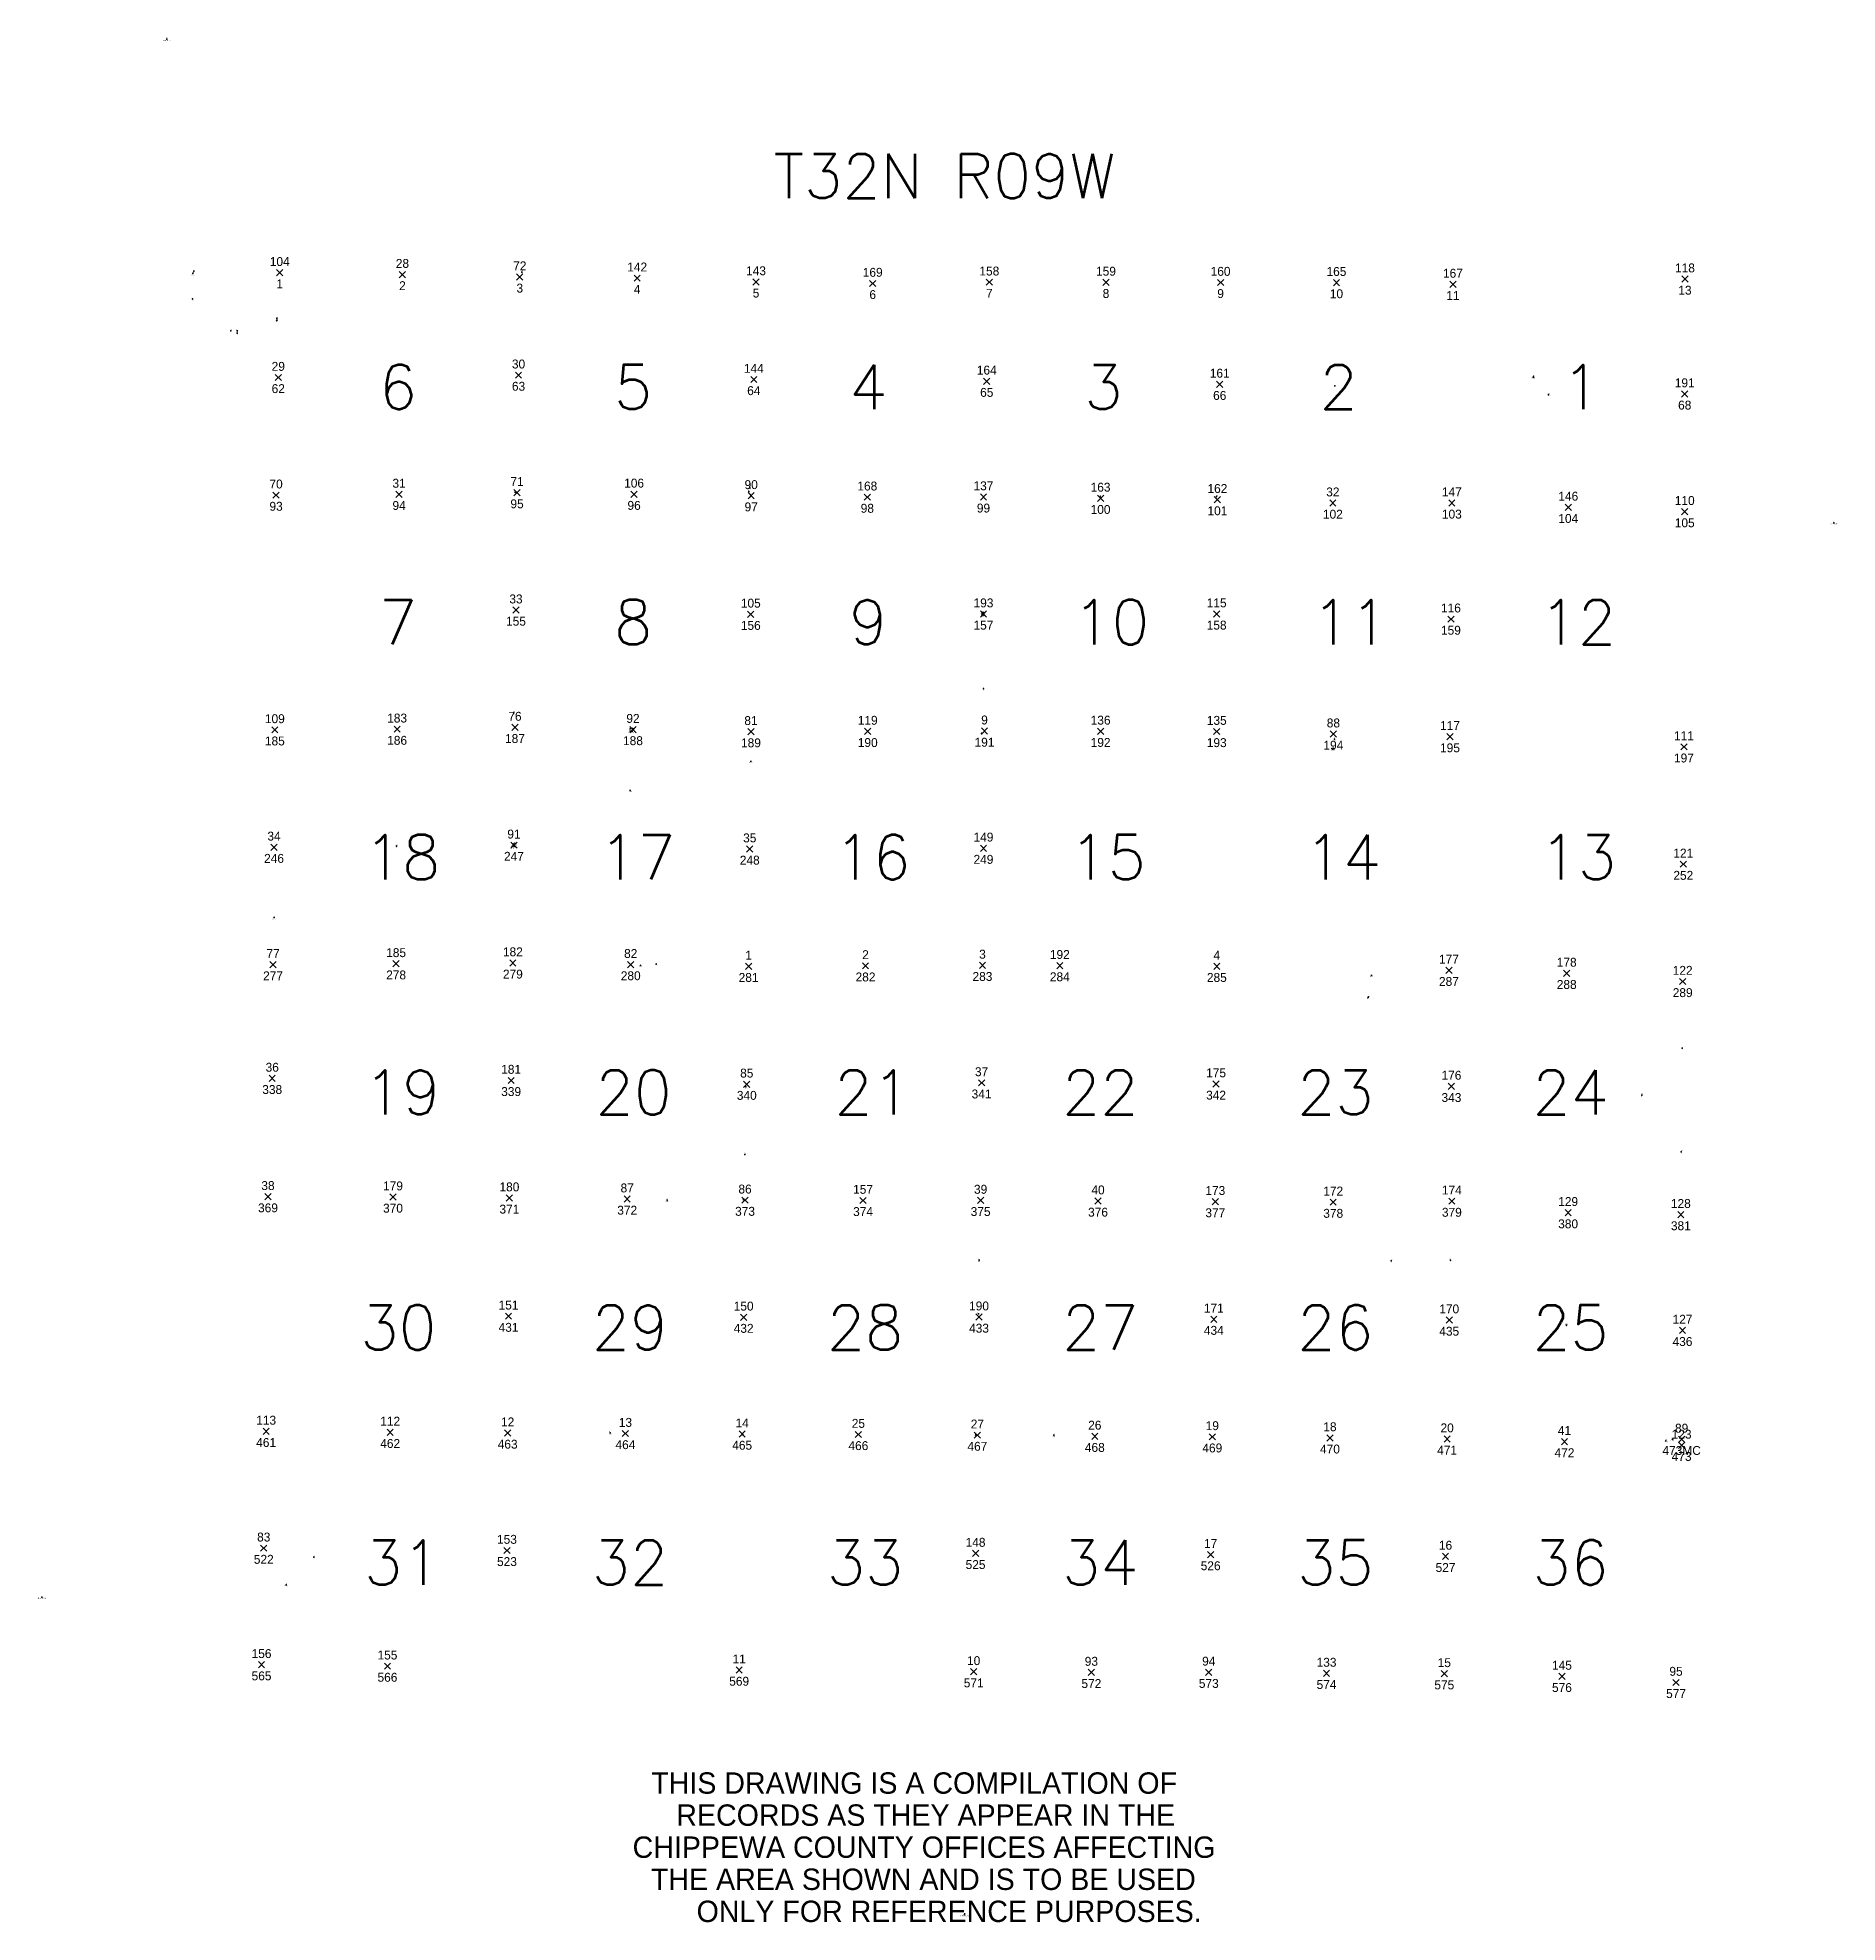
# Model space of a CAD drawing. Extents: x 128084 to 168493, y 222335 to 264657.
import ezdxf
from ezdxf.enums import TextEntityAlignment as Align

# ---------------------------------------------------------------- set-up
doc = ezdxf.new("R2010")
doc.units = 0
doc.header["$MEASUREMENT"] = 0
doc.header["$PDSIZE"] = 4
doc.layers.get('0').update_dxf_attribs({"linetype": 'CONTINUOUS'})
for name, color, linetype in [('HEADING', 4, 'CONTINUOUS'), ('PNTDESC', 2, 'CONTINUOUS'), ('PNTELEV', 5, 'CONTINUOUS'), ('PNTNO', 2, 'CONTINUOUS'), ('PT_CONTROL', 3, 'CONTINUOUS'), ('PT_POINTS', 1, 'CONTINUOUS'), ('PT_SEC_CORS', 2, 'CONTINUOUS'), ('SEC_NUM', 7, 'CONTINUOUS')]:
    doc.layers.add(name, color=color, linetype=linetype)
doc.styles.add('LEROYFNT', font='', dxfattribs={"height": 0.2})
doc.styles.add('PTXT', font='TXT')
doc.styles.get("Standard").update_dxf_attribs({"font": 'simplex.shx'})
doc.styles.get('LEROYFNT').set_extended_font_data('LEROYFNT')

# ---------------------------------------------------------------- blocks, each defined once
blk = doc.blocks.new('SPT10')
at = {"color": 0, "linetype": 'Continuous'}
for p, q in [((-0.35, -0.35), (0.35, 0.35)), ((0.35, -0.35), (-0.35, 0.35))]:
    blk.add_line(p, q, dxfattribs=at)
blk = doc.blocks.new('SRVPNO1')
at = {"layer": 'PNTDESC', "style": 'PTXT'}
blk.add_attdef('DESC2', text='', height=1, dxfattribs=at).set_placement((0, -1.75), align=Align.CENTER)
at = {"layer": 'PNTELEV', "style": 'PTXT'}
blk.add_attdef('ELEV2', (1.5, -0.5), '', height=1, dxfattribs=at)
at = {"layer": 'PNTNO', "style": 'PTXT'}
blk.add_attdef('PT#', text='', height=1, dxfattribs=at).set_placement((0, 0.75), align=Align.CENTER)

msp = doc.modelspace()

# ---------------------------------------------------------------- linework, layer by layer
at = {"layer": 'PT_CONTROL'}
for p in [(130987, 264622), (168418, 253763), (128177, 229638), (148898, 222507)]:
    msp.add_point(p, dxfattribs=at)
at = {"layer": 'PT_POINTS'}
for p in [(131571, 259359), (131589, 259413), (138957, 259394), (131561, 258791), (133451, 258308), (133455, 258348), (132421, 258077), (132564, 258072), (132566, 258025), (161668, 257044), (157209, 256841), (162010, 256644), (138808, 254452), (144049, 254465), (144072, 254549), (144095, 254379), (144096, 254370), (151938, 254349), (154555, 254354), (149288, 251740), (149288, 251687), (149330, 251741), (149331, 251687), (157172, 251658), (149322, 250038), (138779, 249493), (141386, 249083), (141388, 249136), (141434, 249077), (141448, 249142), (149273, 249028), (157203, 248907), (157171, 248691), (144098, 248403), (141388, 247754), (136144, 246501), (138737, 246491), (138768, 246549), (138775, 246503), (138795, 246557), (133393, 244896), (141622, 243822), (141973, 243850), (158035, 243595), (157962, 243101), (165011, 241966), (143985, 241095), (164101, 240906), (143963, 239580), (164989, 239640), (142218, 238548), (143936, 238566), (149224, 237201), (158478, 237190), (159810, 237202), (149208, 235998), (162409, 235743), (140935, 233330), (143919, 233280), (143919, 233280), (149147, 233292), (150898, 233275), (164644, 233150), (164790, 233186), (135968, 230710), (134287, 230534), (133665, 229915)]:
    msp.add_point(p, dxfattribs=at)
at = {"layer": 'PT_SEC_CORS'}
for p in [(133519, 259380), (136274, 259338), (138909, 259284), (141545, 259257), (144214, 259173), (146834, 259138), (149453, 259167), (152072, 259163), (154645, 259160), (157247, 259157), (159862, 259117), (165072, 259237), (133486, 257026), (138881, 257079), (144164, 256981), (149395, 256942), (154626, 256873), (165067, 256656), (133437, 254384), (136199, 254401), (138848, 254439), (141476, 254404), (144105, 254370), (146713, 254339), (149321, 254344), (151950, 254313), (154574, 254283), (157166, 254206), (159838, 254208), (162452, 254111), (165067, 254013), (138824, 251803), (144096, 251709), (149321, 251714), (154557, 251715), (159817, 251600), (133409, 249114), (136155, 249128), (138801, 249168), (141451, 249120), (144100, 249072), (146722, 249078), (149344, 249085), (151951, 249081), (154559, 249076), (157178, 249018), (159796, 248960), (165049, 248731), (133391, 246477), (138778, 246523), (144073, 246437), (149321, 246455), (165035, 246096), (133369, 243840), (136132, 243860), (138754, 243878), (141400, 243841), (144047, 243803), (146672, 243814), (149298, 243825), (151035, 243818), (154561, 243803), (159772, 243713), (162417, 243645), (165021, 243462), (133350, 241286), (138715, 241240), (144006, 241155), (149278, 241186), (154544, 241160), (159829, 241107), (133255, 238629), (136062, 238622), (138676, 238600), (141321, 238576), (143967, 238551), (146617, 238545), (149257, 238546), (151893, 238532), (154527, 238519), (157174, 238506), (159838, 238529), (162449, 238270), (164980, 238227), (138656, 235946), (143936, 235923), (149221, 235926), (154493, 235878), (159779, 235859), (165017, 235627), (133214, 233360), (135999, 233338), (138637, 233321), (141281, 233311), (143903, 233298), (146512, 233289), (149184, 233274), (151821, 233249), (154459, 233237), (157101, 233213), (159732, 233188), (162367, 233130), (164997, 233046), (164998, 233181), (133160, 230736), (138621, 230685), (149143, 230618), (154422, 230592), (159696, 230552), (133110, 228119), (135938, 228087), (143835, 227998), (149101, 227961), (151744, 227946), (154380, 227949), (157024, 227924), (159668, 227916), (162310, 227857), (164872, 227721)]:
    msp.add_point(p, dxfattribs=at)

# ---------------------------------------------------------------- block references
at = {"layer": 'PT_CONTROL', "xscale": 20, "yscale": 20, "zscale": 20}
for p, values in [((130987, 264622), {'PT#': '67', 'DESC2': 'VANA_ACRES'}), ((168418, 253763), {'PT#': '64', 'DESC2': 'JACK_LAKE'}), ((128177, 229638), {'PT#': '65', 'DESC2': 'NEW_AUBURN'}), ((148898, 222507), {'PT#': '66', 'DESC2': 'TROWBRIDGE'})]:
    msp.add_blockref('SRVPNO1', p, dxfattribs=at).add_auto_attribs(values)
for p in [(130987, 264622), (168418, 253763), (128177, 229638), (148898, 222507)]:
    msp.add_blockref('SPT10', p, dxfattribs=at)
at = {"layer": 'PT_POINTS', "xscale": 20, "yscale": 20, "zscale": 20}
for p, values in [((131589, 259413), {'PT#': '99', 'DESC2': '0'}), ((131571, 259359), {'PT#': '100', 'DESC2': '1TIE'}), ((138957, 259394), {'PT#': '55', 'DESC2': '3S'}), ((131561, 258791), {'PT#': '98', 'DESC2': '1TIE'}), ((133455, 258348), {'PT#': '103', 'DESC2': '1TIE'}), ((133451, 258308), {'PT#': '96', 'DESC2': '0'}), ((132421, 258077), {'PT#': '97', 'DESC2': '0'}), ((132564, 258072), {'PT#': '102', 'DESC2': '1TIE'}), ((132566, 258025), {'PT#': '101', 'DESC2': '0'}), ((161668, 257044), {'PT#': '140', 'DESC2': '3/4RB'}), ((157209, 256841), {'PT#': '166', 'DESC2': '0'}), ((162010, 256644), {'PT#': '141', 'DESC2': '3/4RB'}), ((138808, 254452), {'PT#': '61', 'DESC2': '95S'}), ((144049, 254465), {'PT#': '62', 'DESC2': '97S'}), ((144072, 254549), {'PT#': '63', 'DESC2': '97S1'}), ((144095, 254379), {'PT#': '69', 'DESC2': '97TIE'}), ((144096, 254370), {'PT#': '68', 'DESC2': '97TIE'}), ((151938, 254349), {'PT#': '138', 'DESC2': '0'}), ((154555, 254354), {'PT#': '139', 'DESC2': '0'}), ((149288, 251740), {'PT#': '196', 'DESC2': '157TIE'}), ((149288, 251687), {'PT#': '195', 'DESC2': '157TIE'}), ((149330, 251741), {'PT#': '197', 'DESC2': '157TIE'}), ((149331, 251687), {'PT#': '194', 'DESC2': '157TIE'}), ((157172, 251658), {'PT#': '114', 'DESC2': '0'}), ((149322, 250038), {'PT#': '8', 'DESC2': '0'}), ((138779, 249493), {'PT#': '42', 'DESC2': '187S'}), ((141386, 249083), {'PT#': '80', 'DESC2': '188TIE'}), ((141388, 249136), {'PT#': '79', 'DESC2': '188TIE'}), ((141434, 249077), {'PT#': '43', 'DESC2': '188S'}), ((141448, 249142), {'PT#': '78', 'DESC2': '188TIE'}), ((149273, 249028), {'PT#': '7', 'DESC2': '0'}), ((157203, 248907), {'PT#': '46', 'DESC2': '194S'}), ((144098, 248403), {'PT#': '45', 'DESC2': '189S'}), ((157171, 248691), {'PT#': '47', 'DESC2': '194S1'}), ((141388, 247754), {'PT#': '44', 'DESC2': '188S1'}), ((136144, 246501), {'PT#': '184', 'DESC2': '0'}), ((138737, 246491), {'PT#': '75', 'DESC2': '247TIE'}), ((138775, 246503), {'PT#': '74', 'DESC2': '247TIE'}), ((138768, 246549), {'PT#': '48', 'DESC2': '247S'}), ((138795, 246557), {'PT#': '73', 'DESC2': '247TIE'}), ((133393, 244896), {'PT#': '49', 'DESC2': '277S'}), ((141622, 243822), {'PT#': '51', 'DESC2': '280S1'}), ((141973, 243850), {'PT#': '50', 'DESC2': '280S'}), ((158035, 243595), {'PT#': '187', 'DESC2': 'IP_1'}), ((157962, 243101), {'PT#': '186', 'DESC2': 'IP_1'}), ((165011, 241966), {'PT#': '131', 'DESC2': '0'}), ((143985, 241095), {'PT#': '52', 'DESC2': '340S'}), ((164101, 240906), {'PT#': '125', 'DESC2': '0'}), ((143963, 239580), {'PT#': '84', 'DESC2': '0'}), ((164989, 239640), {'PT#': '130', 'DESC2': '0'}), ((142218, 238548), {'PT#': '53', 'DESC2': '372S'}), ((143936, 238566), {'PT#': '54', 'DESC2': '373S'}), ((149224, 237201), {'PT#': '189', 'DESC2': 'DS'}), ((158478, 237190), {'PT#': '132', 'DESC2': '0'}), ((159810, 237202), {'PT#': '134', 'DESC2': '0'}), ((149208, 235998), {'PT#': '188', 'DESC2': 'DS'}), ((162409, 235743), {'PT#': '124', 'DESC2': '0'}), ((140935, 233330), {'PT#': '21', 'DESC2': '464S'}), ((143919, 233280), {'PT#': '22', 'DESC2': '465S'}), ((143919, 233280), {'PT#': '56', 'DESC2': '465S'}), ((149147, 233292), {'PT#': '23', 'DESC2': '467S'}), ((150898, 233275), {'PT#': '24', 'DESC2': '468S'}), ((164790, 233186), {'PT#': '58', 'DESC2': '473S1'}), ((164644, 233150), {'PT#': '57', 'DESC2': '473S'}), ((135968, 230710), {'PT#': '154', 'DESC2': '0'}), ((134287, 230534), {'PT#': '59', 'DESC2': '522S'}), ((133665, 229915), {'PT#': '60', 'DESC2': '522S1'})]:
    msp.add_blockref('SRVPNO1', p, dxfattribs=at).add_auto_attribs(values)
for p in [(131571, 259359), (131589, 259413), (138957, 259394), (131561, 258791), (133451, 258308), (133455, 258348), (132421, 258077), (132564, 258072), (132566, 258025), (161668, 257044), (157209, 256841), (162010, 256644), (138808, 254452), (144049, 254465), (144072, 254549), (144095, 254379), (144096, 254370), (154555, 254354), (151938, 254349), (149288, 251740), (149288, 251687), (149330, 251741), (149331, 251687), (157172, 251658), (149322, 250038), (138779, 249493), (141386, 249083), (141388, 249136), (141434, 249077), (141448, 249142), (149273, 249028), (157203, 248907), (157171, 248691), (144098, 248403), (141388, 247754), (136144, 246501), (138737, 246491), (138768, 246549), (138775, 246503), (138795, 246557), (133393, 244896), (141622, 243822), (141973, 243850), (158035, 243595), (157962, 243101), (165011, 241966), (143985, 241095), (164101, 240906), (143963, 239580), (164989, 239640), (142218, 238548), (143936, 238566), (149224, 237201), (158478, 237190), (159810, 237202), (149208, 235998), (162409, 235743), (140935, 233330), (143919, 233280), (143919, 233280), (149147, 233292), (150898, 233275), (164644, 233150), (164790, 233186), (135968, 230710), (134287, 230534), (133665, 229915)]:
    msp.add_blockref('SPT10', p, dxfattribs=at)
at = {"layer": 'PT_SEC_CORS', "xscale": 200, "yscale": 200, "zscale": 200}
for p, values in [((133519, 259380), {'PT#': '104', 'DESC2': '1'}), ((136274, 259338), {'PT#': '28', 'DESC2': '2'}), ((138909, 259284), {'PT#': '72', 'DESC2': '3'}), ((141545, 259257), {'PT#': '142', 'DESC2': '4'}), ((144214, 259173), {'PT#': '143', 'DESC2': '5'}), ((146834, 259138), {'PT#': '169', 'DESC2': '6'}), ((149453, 259167), {'PT#': '158', 'DESC2': '7'}), ((152072, 259163), {'PT#': '159', 'DESC2': '8'}), ((154645, 259160), {'PT#': '160', 'DESC2': '9'}), ((157247, 259157), {'PT#': '165', 'DESC2': '10'}), ((159862, 259117), {'PT#': '167', 'DESC2': '11'}), ((165072, 259237), {'PT#': '118', 'DESC2': '13'}), ((133486, 257026), {'PT#': '29', 'DESC2': '62'}), ((138881, 257079), {'PT#': '30', 'DESC2': '63'}), ((144164, 256981), {'PT#': '144', 'DESC2': '64'}), ((149395, 256942), {'PT#': '164', 'DESC2': '65'}), ((154626, 256873), {'PT#': '161', 'DESC2': '66'}), ((165067, 256656), {'PT#': '191', 'DESC2': '68'}), ((138848, 254439), {'PT#': '71', 'DESC2': '95'}), ((133437, 254384), {'PT#': '70', 'DESC2': '93'}), ((136199, 254401), {'PT#': '31', 'DESC2': '94'}), ((141476, 254404), {'PT#': '106', 'DESC2': '96'}), ((144105, 254370), {'PT#': '90', 'DESC2': '97'}), ((146713, 254339), {'PT#': '168', 'DESC2': '98'}), ((149321, 254344), {'PT#': '137', 'DESC2': '99'}), ((151950, 254313), {'PT#': '163', 'DESC2': '100'}), ((154574, 254283), {'PT#': '162', 'DESC2': '101'}), ((157166, 254206), {'PT#': '32', 'DESC2': '102'}), ((159838, 254208), {'PT#': '147', 'DESC2': '103'}), ((162452, 254111), {'PT#': '146', 'DESC2': '104'}), ((165067, 254013), {'PT#': '110', 'DESC2': '105'}), ((138824, 251803), {'PT#': '33', 'DESC2': '155'}), ((144096, 251709), {'PT#': '105', 'DESC2': '156'}), ((149321, 251714), {'PT#': '193', 'DESC2': '157'}), ((154557, 251715), {'PT#': '115', 'DESC2': '158'}), ((159817, 251600), {'PT#': '116', 'DESC2': '159'}), ((133409, 249114), {'PT#': '109', 'DESC2': '185'}), ((136155, 249128), {'PT#': '183', 'DESC2': '186'}), ((138801, 249168), {'PT#': '76', 'DESC2': '187'}), ((141451, 249120), {'PT#': '92', 'DESC2': '188'}), ((144100, 249072), {'PT#': '81', 'DESC2': '189'}), ((146722, 249078), {'PT#': '119', 'DESC2': '190'}), ((149344, 249085), {'PT#': '9', 'DESC2': '191'}), ((151951, 249081), {'PT#': '136', 'DESC2': '192'}), ((154559, 249076), {'PT#': '135', 'DESC2': '193'}), ((157178, 249018), {'PT#': '88', 'DESC2': '194'}), ((159796, 248960), {'PT#': '117', 'DESC2': '195'}), ((165049, 248731), {'PT#': '111', 'DESC2': '197'}), ((133391, 246477), {'PT#': '34', 'DESC2': '246'}), ((138778, 246523), {'PT#': '91', 'DESC2': '247'}), ((144073, 246437), {'PT#': '35', 'DESC2': '248'}), ((149321, 246455), {'PT#': '149', 'DESC2': '249'}), ((165035, 246096), {'PT#': '121', 'DESC2': '252'}), ((136132, 243860), {'PT#': '185', 'DESC2': '278'}), ((138754, 243878), {'PT#': '182', 'DESC2': '279'}), ((133369, 243840), {'PT#': '77', 'DESC2': '277'}), ((141400, 243841), {'PT#': '82', 'DESC2': '280'}), ((144047, 243803), {'PT#': '1', 'DESC2': '281'}), ((146672, 243814), {'PT#': '2', 'DESC2': '282'}), ((149298, 243825), {'PT#': '3', 'DESC2': '283'}), ((151035, 243818), {'PT#': '192', 'DESC2': '284'}), ((154561, 243803), {'PT#': '4', 'DESC2': '285'}), ((159772, 243713), {'PT#': '177', 'DESC2': '287'}), ((162417, 243645), {'PT#': '178', 'DESC2': '288'}), ((165021, 243462), {'PT#': '122', 'DESC2': '289'}), ((133350, 241286), {'PT#': '36', 'DESC2': '338'}), ((138715, 241240), {'PT#': '181', 'DESC2': '339'}), ((144006, 241155), {'PT#': '85', 'DESC2': '340'}), ((149278, 241186), {'PT#': '37', 'DESC2': '341'}), ((154544, 241160), {'PT#': '175', 'DESC2': '342'}), ((159829, 241107), {'PT#': '176', 'DESC2': '343'}), ((133255, 238629), {'PT#': '38', 'DESC2': '369'}), ((136062, 238622), {'PT#': '179', 'DESC2': '370'}), ((138676, 238600), {'PT#': '180', 'DESC2': '371'}), ((141321, 238576), {'PT#': '87', 'DESC2': '372'}), ((143967, 238551), {'PT#': '86', 'DESC2': '373'}), ((146617, 238545), {'PT#': '157', 'DESC2': '374'}), ((149257, 238546), {'PT#': '39', 'DESC2': '375'}), ((151893, 238532), {'PT#': '40', 'DESC2': '376'}), ((154527, 238519), {'PT#': '173', 'DESC2': '377'}), ((157174, 238506), {'PT#': '172', 'DESC2': '378'}), ((159838, 238529), {'PT#': '174', 'DESC2': '379'}), ((162449, 238270), {'PT#': '129', 'DESC2': '380'}), ((164980, 238227), {'PT#': '128', 'DESC2': '381'}), ((138656, 235946), {'PT#': '151', 'DESC2': '431'}), ((143936, 235923), {'PT#': '150', 'DESC2': '432'}), ((149221, 235926), {'PT#': '190', 'DESC2': '433'}), ((154493, 235878), {'PT#': '171', 'DESC2': '434'}), ((159779, 235859), {'PT#': '170', 'DESC2': '435'}), ((165017, 235627), {'PT#': '127', 'DESC2': '436'}), ((133214, 233360), {'PT#': '113', 'DESC2': '461'}), ((135999, 233338), {'PT#': '112', 'DESC2': '462'}), ((138637, 233321), {'PT#': '12', 'DESC2': '463'}), ((141281, 233311), {'PT#': '13', 'DESC2': '464'}), ((143903, 233298), {'PT#': '14', 'DESC2': '465'}), ((146512, 233289), {'PT#': '25', 'DESC2': '466'}), ((149184, 233274), {'PT#': '27', 'DESC2': '467'}), ((151821, 233249), {'PT#': '26', 'DESC2': '468'}), ((154459, 233237), {'PT#': '19', 'DESC2': '469'}), ((157101, 233213), {'PT#': '18', 'DESC2': '470'}), ((159732, 233188), {'PT#': '20', 'DESC2': '471'}), ((162367, 233130), {'PT#': '41', 'DESC2': '472'}), ((164998, 233181), {'PT#': '89', 'DESC2': '473MC'}), ((164997, 233046), {'PT#': '123', 'DESC2': '473'}), ((133160, 230736), {'PT#': '83', 'DESC2': '522'}), ((138621, 230685), {'PT#': '153', 'DESC2': '523'}), ((149143, 230618), {'PT#': '148', 'DESC2': '525'}), ((154422, 230592), {'PT#': '17', 'DESC2': '526'}), ((159696, 230552), {'PT#': '16', 'DESC2': '527'}), ((133110, 228119), {'PT#': '156', 'DESC2': '565'}), ((135938, 228087), {'PT#': '155', 'DESC2': '566'}), ((143835, 227998), {'PT#': '11', 'DESC2': '569'}), ((149101, 227961), {'PT#': '10', 'DESC2': '571'}), ((151744, 227946), {'PT#': '93', 'DESC2': '572'}), ((154380, 227949), {'PT#': '94', 'DESC2': '573'}), ((157024, 227924), {'PT#': '133', 'DESC2': '574'}), ((159668, 227916), {'PT#': '15', 'DESC2': '575'}), ((162310, 227857), {'PT#': '145', 'DESC2': '576'}), ((164872, 227721), {'PT#': '95', 'DESC2': '577'})]:
    msp.add_blockref('SRVPNO1', p, dxfattribs=at).add_auto_attribs(values)
for p in [(133519, 259380), (136274, 259338), (138909, 259284), (141545, 259257), (144214, 259173), (146834, 259138), (149453, 259167), (152072, 259163), (154645, 259160), (157247, 259157), (159862, 259117), (165072, 259237), (133486, 257026), (138881, 257079), (144164, 256981), (149395, 256942), (154626, 256873), (165067, 256656), (133437, 254384), (136199, 254401), (138848, 254439), (141476, 254404), (144105, 254370), (146713, 254339), (149321, 254344), (151950, 254313), (154574, 254283), (157166, 254206), (159838, 254208), (162452, 254111), (165067, 254013), (138824, 251803), (144096, 251709), (149321, 251714), (154557, 251715), (159817, 251600), (133409, 249114), (136155, 249128), (138801, 249168), (141451, 249120), (144100, 249072), (146722, 249078), (149344, 249085), (151951, 249081), (154559, 249076), (157178, 249018), (159796, 248960), (165049, 248731), (133391, 246477), (138778, 246523), (144073, 246437), (149321, 246455), (165035, 246096), (133369, 243840), (136132, 243860), (138754, 243878), (141400, 243841), (144047, 243803), (146672, 243814), (149298, 243825), (151035, 243818), (154561, 243803), (159772, 243713), (162417, 243645), (165021, 243462), (133350, 241286), (138715, 241240), (149278, 241186), (144006, 241155), (154544, 241160), (159829, 241107), (133255, 238629), (136062, 238622), (138676, 238600), (141321, 238576), (143967, 238551), (146617, 238545), (149257, 238546), (151893, 238532), (154527, 238519), (157174, 238506), (159838, 238529), (162449, 238270), (164980, 238227), (138656, 235946), (143936, 235923), (149221, 235926), (154493, 235878), (159779, 235859), (165017, 235627), (133214, 233360), (135999, 233338), (138637, 233321), (141281, 233311), (143903, 233298), (146512, 233289), (149184, 233274), (151821, 233249), (154459, 233237), (157101, 233213), (159732, 233188), (162367, 233130), (164998, 233181), (164997, 233046), (133160, 230736), (138621, 230685), (149143, 230618), (154422, 230592), (159696, 230552), (133110, 228119), (135938, 228087), (143835, 227998), (149101, 227961), (151744, 227946), (154380, 227949), (157024, 227924), (159668, 227916), (162310, 227857), (164872, 227721)]:
    msp.add_blockref('SPT10', p, dxfattribs=at)

# ---------------------------------------------------------------- texts
at = {"layer": 'HEADING', "style": 'LEROYFNT'}
for s, p in [('THIS DRAWING IS A COMPILATION OF', (141861, 225222)), ('RECORDS AS THEY APPEAR IN THE ', (142424, 224502)), ('CHIPPEWA COUNTY OFFICES AFFECTING ', (141442, 223782)), ('THE AREA SHOWN AND IS TO BE USED', (141854, 223061)), ('ONLY FOR REFERENCE PURPOSES.', (142879, 222341))]:
    msp.add_text(s, height=480.06, dxfattribs=at).set_placement(p)
at = {"layer": 'SEC_NUM'}
msp.add_text('T32N R09W', height=1000, dxfattribs=at).set_placement((144610, 261051))
at = {"layer": 'SEC_NUM', "color": 7, "linetype": 'Continuous'}
for s, p in [('6', (135746, 256313)), ('5', (141026, 256313)), ('4', (146306, 256313)), ('3', (151586, 256313)), ('2', (156866, 256313)), ('1', (162312, 256313)), ('7', (135746, 251033)), ('8', (141026, 251033)), ('9', (146306, 251033)), ('10', (151335, 251033)), ('11', (156699, 251033)), ('12', (161812, 251033)), ('18', (135412, 245753)), ('17', (140692, 245753)), ('16', (145972, 245753)), ('15', (151252, 245753)), ('14', (156532, 245753)), ('13', (161812, 245753)), ('19', (135412, 240473)), ('20', (140609, 240473)), ('21', (145972, 240473)), ('22', (151086, 240473)), ('23', (156366, 240473)), ('24', (161646, 240473)), ('30', (135329, 235193)), ('29', (140526, 235193)), ('28', (145806, 235193)), ('27', (151086, 235193)), ('26', (156366, 235193)), ('25', (161646, 235193)), ('31', (135412, 229913)), ('32', (140526, 229913)), ('33', (145806, 229913)), ('34', (151086, 229913)), ('35', (156366, 229913)), ('36', (161646, 229913))]:
    msp.add_text(s, height=1000, dxfattribs=at).set_placement(p)

doc.saveas('drawing.dxf')
